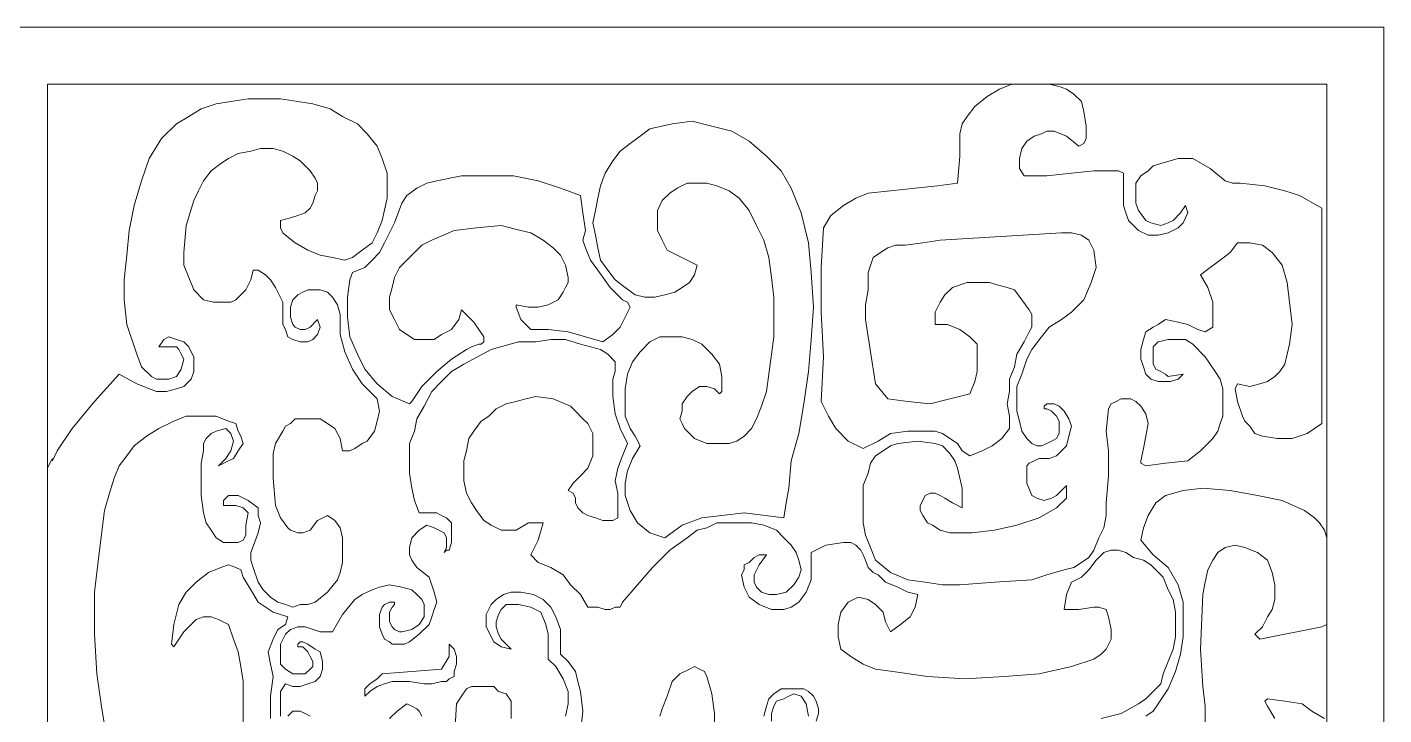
# Model space of a CAD drawing. Extents: x -66030 to 95157, y -13132 to 45879.
# Drawn here: x -39409 to -37272, y 28084 to 29168 of the extents above; entities that cross this region are included whole.
import ezdxf

# ---------------------------------------------------------------- set-up
doc = ezdxf.new("R2010")
doc.units = 0
doc.header["$LTSCALE"] = 100
doc.header["$MEASUREMENT"] = 0
doc.layers.get('0').update_dxf_attribs({"linetype": 'CONTINUOUS'})

msp = doc.modelspace()

# ---------------------------------------------------------------- linework, layer by layer
at = {"lineweight": 0}
for points in [[(-39466.8, 29168.3), (-37271.6, 29168.3), (-37271.6, 24422.6), (-39466.8, 24422.6), (-39466.8, 29168.3)], [(-39377, 29078.5), (-37361.5, 29078.5), (-37361.5, 24512.4), (-39377, 24512.4), (-39377, 29078.5)], [(-37748.2, 29051.1), (-37744.3, 29035.5), (-37740.4, 29012.1), (-37740.4, 29000.4), (-37740.4, 28992.6), (-37744.3, 28984.7), (-37752.1, 28980.8), (-37771.6, 28996.5), (-37791.1, 29004.3), (-37802.8, 29004.3), (-37810.7, 29000.4), (-37822.4, 28996.5), (-37834.1, 28988.7), (-37841.9, 28976.9), (-37845.8, 28961.3), (-37845.8, 28945.7), (-37838, 28934), (-37802.8, 28934), (-37763.8, 28937.9), (-37728.6, 28941.8), (-37689.6, 28941.8), (-37681.8, 28937.9), (-37681.8, 28914.4), (-37681.8, 28887.1), (-37677.9, 28875.4), (-37674, 28863.7), (-37666.1, 28855.8), (-37658.3, 28848), (-37642.7, 28840.2), (-37627.1, 28840.2), (-37611.5, 28844.1), (-37595.8, 28851.9), (-37588, 28859.8), (-37584.1, 28867.6), (-37580.2, 28875.4), (-37584.1, 28887.1), (-37591.9, 28875.4), (-37603.6, 28863.7), (-37611.5, 28859.8), (-37623.2, 28855.8), (-37638.8, 28859.8), (-37646.6, 28863.7), (-37658.3, 28879.3), (-37662.2, 28891), (-37662.2, 28906.6), (-37662.2, 28922.2), (-37654.4, 28934), (-37642.7, 28941.8), (-37634.9, 28949.6), (-37623.2, 28953.5), (-37595.8, 28961.3), (-37572.4, 28961.3), (-37545.1, 28945.7), (-37521.6, 28926.2), (-37509.9, 28922.2), (-37498.2, 28922.2), (-37459.1, 28918.3), (-37427.9, 28910.5), (-37404.4, 28902.7), (-37369.3, 28883.2), (-37369.3, 28543.4), (-37392.7, 28527.7), (-37416.2, 28519.9), (-37439.6, 28519.9), (-37463, 28523.8), (-37474.7, 28527.7), (-37482.6, 28539.5), (-37490.4, 28547.3), (-37494.3, 28555.1), (-37502.1, 28578.5), (-37506, 28598.1), (-37502.1, 28605.9), (-37482.6, 28602), (-37466.9, 28605.9), (-37455.2, 28609.8), (-37443.5, 28617.6), (-37435.7, 28625.4), (-37427.9, 28637.1), (-37424, 28652.7), (-37420.1, 28668.4), (-37416.2, 28699.6), (-37420.1, 28734.8), (-37424, 28766), (-37431.8, 28793.4), (-37447.4, 28812.9), (-37463, 28824.6), (-37482.6, 28828.5), (-37502.1, 28828.5), (-37513.8, 28812.9), (-37529.4, 28801.2), (-37545.1, 28789.4), (-37560.7, 28777.7), (-37549, 28758.2), (-37541.1, 28734.8), (-37541.1, 28723), (-37541.1, 28707.4), (-37541.1, 28695.7), (-37552.9, 28687.9), (-37564.6, 28691.8), (-37580.2, 28699.6), (-37595.8, 28703.5), (-37615.4, 28707.4), (-37627.1, 28699.6), (-37634.9, 28695.7), (-37646.6, 28687.9), (-37650.5, 28676.2), (-37654.4, 28660.5), (-37654.4, 28644.9), (-37650.5, 28633.2), (-37646.6, 28621.5), (-37638.8, 28613.7), (-37627.1, 28609.8), (-37615.4, 28609.8), (-37607.6, 28609.8), (-37595.8, 28613.7), (-37588, 28621.5), (-37611.5, 28617.6), (-37615.4, 28621.5), (-37623.2, 28625.4), (-37631, 28629.3), (-37634.9, 28637.1), (-37634.9, 28644.9), (-37634.9, 28656.6), (-37634.9, 28664.5), (-37627.1, 28672.3), (-37611.5, 28676.2), (-37599.7, 28676.2), (-37584.1, 28676.2), (-37572.4, 28668.4), (-37552.9, 28648.8), (-37537.2, 28625.4), (-37529.4, 28613.7), (-37525.5, 28598.1), (-37525.5, 28582.4), (-37525.5, 28570.7), (-37525.5, 28555.1), (-37529.4, 28543.4), (-37533.3, 28531.7), (-37541.1, 28519.9), (-37560.7, 28500.4), (-37580.2, 28484.8), (-37615.4, 28480.9), (-37646.6, 28477), (-37654.4, 28480.9), (-37654.4, 28484.8), (-37650.5, 28504.3), (-37646.6, 28523.8), (-37642.7, 28543.4), (-37646.6, 28559), (-37654.4, 28570.7), (-37662.2, 28578.5), (-37670, 28582.4), (-37677.9, 28582.4), (-37685.7, 28582.4), (-37693.5, 28578.5), (-37701.3, 28574.6), (-37705.2, 28566.8), (-37709.1, 28531.7), (-37705.2, 28500.4), (-37705.2, 28461.3), (-37709.1, 28418.4), (-37709.1, 28398.8), (-37713, 28379.3), (-37720.8, 28363.7), (-37728.6, 28344.2), (-37736.4, 28332.4), (-37748.2, 28324.6), (-37759.9, 28316.8), (-37775.5, 28312.9), (-37802.8, 28305.1), (-37826.3, 28297.3), (-37884.9, 28293.4), (-37939.6, 28289.5), (-37966.9, 28289.5), (-37994.2, 28293.4), (-38021.6, 28297.3), (-38048.9, 28309), (-38072.4, 28328.5), (-38080.2, 28348.1), (-38088, 28367.6), (-38091.9, 28387.1), (-38091.9, 28406.7), (-38091.9, 28426.2), (-38091.9, 28445.7), (-38084.1, 28465.3), (-38080.2, 28480.9), (-38072.4, 28492.6), (-38060.6, 28500.4), (-38048.9, 28508.2), (-38037.2, 28512.1), (-38006, 28516), (-37978.6, 28512.1), (-37966.9, 28508.2), (-37955.2, 28496.5), (-37947.4, 28484.8), (-37943.5, 28473.1), (-37935.7, 28441.8), (-37935.7, 28414.5), (-37935.7, 28410.6), (-37951.3, 28418.4), (-37963, 28426.2), (-37970.8, 28430.1), (-37978.6, 28434), (-37986.4, 28434), (-37994.2, 28430.1), (-37998.1, 28422.3), (-38002.1, 28414.5), (-38002.1, 28406.7), (-37998.1, 28398.8), (-37990.3, 28387.1), (-37982.5, 28383.2), (-37970.8, 28375.4), (-37955.2, 28371.5), (-37920, 28371.5), (-37884.9, 28375.4), (-37849.7, 28383.2), (-37814.6, 28394.9), (-37787.2, 28410.6), (-37771.6, 28426.2), (-37771.6, 28434), (-37771.6, 28445.7), (-37787.2, 28430.1), (-37795, 28426.2), (-37806.8, 28422.3), (-37818.5, 28426.2), (-37826.3, 28430.1), (-37834.1, 28449.6), (-37834.1, 28469.2), (-37834.1, 28477), (-37830.2, 28480.9), (-37822.4, 28484.8), (-37814.6, 28488.7), (-37798.9, 28488.7), (-37787.2, 28492.6), (-37771.6, 28508.2), (-37767.7, 28523.8), (-37763.8, 28539.5), (-37767.7, 28551.2), (-37775.5, 28562.9), (-37783.3, 28570.7), (-37791.1, 28574.6), (-37798.9, 28574.6), (-37802.8, 28574.6), (-37806.8, 28570.7), (-37806.8, 28566.8), (-37802.8, 28566.8), (-37795, 28562.9), (-37787.2, 28555.1), (-37783.3, 28547.3), (-37783.3, 28535.6), (-37783.3, 28527.7), (-37787.2, 28519.9), (-37795, 28516), (-37802.8, 28512.1), (-37810.7, 28508.2), (-37818.5, 28508.2), (-37826.3, 28512.1), (-37834.1, 28519.9), (-37841.9, 28531.7), (-37845.8, 28547.3), (-37849.7, 28562.9), (-37849.7, 28578.5), (-37849.7, 28602), (-37841.9, 28621.5), (-37834.1, 28644.9), (-37826.3, 28660.5), (-37810.7, 28680.1), (-37798.9, 28695.7), (-37779.4, 28707.4), (-37763.8, 28719.1), (-37744.3, 28738.7), (-37732.5, 28766), (-37724.7, 28789.4), (-37728.6, 28816.8), (-37736.4, 28832.4), (-37748.2, 28840.2), (-37763.8, 28844.1), (-37779.4, 28844.1), (-37970.8, 28832.4), (-37998.1, 28828.5), (-38025.5, 28824.6), (-38041.1, 28824.6), (-38052.8, 28820.7), (-38064.5, 28812.9), (-38076.3, 28805.1), (-38084.1, 28781.6), (-38084.1, 28754.3), (-38088, 28730.9), (-38088, 28707.4), (-38080.2, 28656.6), (-38072.4, 28605.9), (-38052.8, 28582.4), (-38021.6, 28578.5), (-37986.4, 28574.6), (-37955.2, 28582.4), (-37923.9, 28590.2), (-37916.1, 28609.8), (-37912.2, 28625.4), (-37912.2, 28648.8), (-37912.2, 28668.4), (-37923.9, 28680.1), (-37939.6, 28691.8), (-37959.1, 28699.6), (-37978.6, 28699.6), (-37978.6, 28699.6), (-37978.6, 28719.1), (-37970.8, 28734.8), (-37963, 28746.5), (-37951.3, 28758.2), (-37927.8, 28766), (-37908.3, 28766), (-37892.7, 28766), (-37881, 28762.1), (-37865.3, 28758.2), (-37853.6, 28754.3), (-37841.9, 28738.7), (-37830.2, 28723), (-37826.3, 28715.2), (-37826.3, 28707.4), (-37826.3, 28695.7), (-37830.2, 28687.9), (-37838, 28672.3), (-37849.7, 28652.7), (-37853.6, 28633.2), (-37861.4, 28613.7), (-37861.4, 28594.1), (-37865.3, 28574.6), (-37861.4, 28555.1), (-37861.4, 28535.6), (-37873.2, 28519.9), (-37888.8, 28508.2), (-37904.4, 28500.4), (-37923.9, 28492.6), (-37935.7, 28500.4), (-37943.5, 28512.1), (-37955.2, 28519.9), (-37966.9, 28527.7), (-37978.6, 28531.7), (-37994.2, 28531.7), (-38021.6, 28531.7), (-38048.9, 28527.7), (-38068.5, 28516), (-38091.9, 28504.3), (-38115.3, 28516), (-38134.9, 28535.6), (-38146.6, 28555.1), (-38158.3, 28578.5), (-38154.4, 28648.8), (-38158.3, 28719.1), (-38158.3, 28789.4), (-38154.4, 28851.9), (-38142.7, 28871.5), (-38123.1, 28887.1), (-38103.6, 28898.8), (-38084.1, 28906.6), (-38048.9, 28910.5), (-38009.9, 28914.4), (-37974.7, 28918.3), (-37943.5, 28922.2), (-37939.6, 28965.2), (-37939.6, 29000.4), (-37935.7, 29016), (-37927.8, 29027.7), (-37916.1, 29043.3), (-37896.6, 29059), (-37877.1, 29070.7), (-37857.5, 29078.5), (-37830.2, 29078.5), (-37798.9, 29078.5), (-37783.3, 29074.6), (-37771.6, 29070.7), (-37759.9, 29062.9), (-37748.2, 29051.1)], [(-38427.8, 29008.2), (-38392.6, 29016), (-38361.4, 29019.9), (-38330.2, 29012.1), (-38298.9, 29004.3), (-38271.6, 28988.7), (-38244.2, 28965.2), (-38220.8, 28941.8), (-38205.2, 28914.4), (-38189.5, 28875.4), (-38177.8, 28828.5), (-38173.9, 28781.6), (-38170, 28727), (-38173.9, 28676.2), (-38177.8, 28625.4), (-38185.6, 28574.6), (-38193.4, 28527.7), (-38205.2, 28484.8), (-38209.1, 28441.8), (-38213, 28418.4), (-38216.9, 28394.9), (-38279.4, 28402.8), (-38314.5, 28398.8), (-38345.8, 28394.9), (-38377, 28383.2), (-38404.4, 28363.7), (-38427.8, 28371.5), (-38447.3, 28387.1), (-38459.1, 28406.7), (-38466.9, 28430.1), (-38466.9, 28449.6), (-38463, 28469.2), (-38455.1, 28488.7), (-38443.4, 28508.2), (-38451.2, 28523.8), (-38459.1, 28535.6), (-38466.9, 28555.1), (-38466.9, 28578.5), (-38466.9, 28598.1), (-38463, 28621.5), (-38455.1, 28641), (-38443.4, 28656.6), (-38427.8, 28672.3), (-38412.2, 28680.1), (-38392.6, 28680.1), (-38377, 28680.1), (-38361.4, 28676.2), (-38345.8, 28668.4), (-38330.2, 28652.7), (-38318.4, 28637.1), (-38314.5, 28617.6), (-38314.5, 28594.1), (-38318.4, 28590.2), (-38326.2, 28598.1), (-38338, 28602), (-38349.7, 28602), (-38361.4, 28594.1), (-38369.2, 28586.3), (-38377, 28574.6), (-38377, 28562.9), (-38380.9, 28551.2), (-38377, 28543.4), (-38373.1, 28535.6), (-38365.3, 28527.7), (-38357.5, 28519.9), (-38338, 28512.1), (-38314.5, 28512.1), (-38302.8, 28512.1), (-38291.1, 28516), (-38279.4, 28523.8), (-38267.7, 28535.6), (-38259.8, 28551.2), (-38252, 28570.7), (-38244.2, 28594.1), (-38240.3, 28621.5), (-38232.5, 28680.1), (-38232.5, 28742.6), (-38236.4, 28773.8), (-38240.3, 28805.1), (-38248.1, 28832.4), (-38259.8, 28855.8), (-38271.6, 28879.3), (-38287.2, 28898.8), (-38302.8, 28910.5), (-38322.3, 28918.3), (-38338, 28922.2), (-38353.6, 28922.2), (-38369.2, 28922.2), (-38384.8, 28914.4), (-38396.6, 28906.6), (-38408.3, 28894.9), (-38416.1, 28879.3), (-38416.1, 28863.7), (-38416.1, 28848), (-38408.3, 28832.4), (-38400.5, 28816.8), (-38384.8, 28809), (-38369.2, 28801.2), (-38353.6, 28793.4), (-38357.5, 28777.7), (-38365.3, 28766), (-38377, 28758.2), (-38388.7, 28750.4), (-38404.4, 28746.5), (-38420, 28742.6), (-38435.6, 28742.6), (-38451.2, 28746.5), (-38466.9, 28758.2), (-38482.5, 28769.9), (-38494.2, 28785.5), (-38505.9, 28801.2), (-38509.8, 28820.7), (-38513.7, 28840.2), (-38517.6, 28859.8), (-38513.7, 28879.3), (-38509.8, 28898.8), (-38505.9, 28918.3), (-38498.1, 28937.9), (-38486.4, 28957.4), (-38474.7, 28973), (-38459.1, 28984.7), (-38443.4, 28996.5), (-38427.8, 29008.2)], [(-38896.5, 28781.6), (-38877, 28789.4), (-38865.3, 28801.2), (-38853.6, 28812.9), (-38845.7, 28828.5), (-38830.1, 28859.8), (-38818.4, 28891), (-38810.6, 28902.7), (-38795, 28914.4), (-38779.3, 28922.2), (-38763.7, 28926.2), (-38724.7, 28934), (-38685.6, 28934), (-38642.6, 28934), (-38603.6, 28926.2), (-38568.4, 28914.4), (-38537.2, 28902.7), (-38533.3, 28875.4), (-38529.4, 28848), (-38533.3, 28832.4), (-38529.4, 28820.7), (-38521.5, 28801.2), (-38509.8, 28785.5), (-38490.3, 28758.2), (-38470.8, 28738.7), (-38463, 28734.8), (-38459.1, 28727), (-38466.9, 28711.3), (-38474.7, 28695.7), (-38486.4, 28684), (-38502, 28672.3), (-38529.4, 28680.1), (-38556.7, 28687.9), (-38587.9, 28691.8), (-38615.3, 28691.8), (-38630.9, 28707.4), (-38638.7, 28727), (-38638.7, 28730.9), (-38619.2, 28727), (-38603.6, 28727), (-38587.9, 28730.9), (-38572.3, 28738.7), (-38564.5, 28750.4), (-38560.6, 28758.2), (-38556.7, 28766), (-38556.7, 28773.8), (-38560.6, 28793.4), (-38568.4, 28809), (-38580.1, 28820.7), (-38595.8, 28832.4), (-38615.3, 28844.1), (-38630.9, 28848), (-38662.2, 28855.8), (-38701.2, 28851.9), (-38736.4, 28848), (-38771.5, 28832.4), (-38787.2, 28824.6), (-38798.9, 28812.9), (-38810.6, 28801.2), (-38822.3, 28789.4), (-38830.1, 28773.8), (-38834, 28758.2), (-38837.9, 28742.6), (-38837.9, 28723), (-38830.1, 28707.4), (-38822.3, 28691.8), (-38810.6, 28684), (-38798.9, 28676.2), (-38783.2, 28676.2), (-38767.6, 28676.2), (-38755.9, 28684), (-38740.3, 28691.8), (-38728.6, 28707.4), (-38724.7, 28723), (-38705.1, 28703.5), (-38689.5, 28680.1), (-38689.5, 28676.2), (-38689.5, 28672.3), (-38693.4, 28668.4), (-38697.3, 28668.4), (-38709, 28664.5), (-38716.8, 28660.5), (-38740.3, 28644.9), (-38763.7, 28625.4), (-38787.2, 28602), (-38802.8, 28578.5), (-38806.7, 28574.6), (-38834, 28586.3), (-38857.5, 28605.9), (-38877, 28629.3), (-38888.7, 28652.7), (-38900.4, 28680.1), (-38904.3, 28711.3), (-38904.3, 28742.6), (-38900.4, 28769.9), (-38896.5, 28781.6)], [(-38849.6, 28148.9), (-38802.8, 28152.8), (-38755.9, 28156.7), (-38744.2, 28176.2), (-38744.2, 28195.7), (-38736.4, 28187.9), (-38732.5, 28176.2), (-38732.5, 28164.5), (-38736.4, 28152.8), (-38736.4, 28145), (-38744.2, 28141.1), (-38748.1, 28137.1), (-38755.9, 28137.1), (-38771.5, 28133.2), (-38783.2, 28133.2), (-38806.7, 28137.1), (-38834, 28137.1), (-38845.7, 28133.2), (-38857.5, 28129.3), (-38869.2, 28121.5), (-38877, 28113.7), (-38877, 28125.4), (-38869.2, 28133.2), (-38857.5, 28141.1), (-38849.6, 28148.9)]]:
    msp.add_lwpolyline(points, close=True, dxfattribs=at)
for points in [[(-39377, 27957.5), (-39377, 28086.4), (-39377, 28215.3), (-39377, 28344.2), (-39377, 28473.1), (-39373, 28480.9), (-39369.1, 28488.7), (-39369.1, 28488.7), (-39369.1, 28484.8), (-39361.3, 28500.4), (-39337.9, 28535.6), (-39302.7, 28578.5), (-39263.7, 28621.5), (-39236.3, 28605.9), (-39205.1, 28594.1), (-39189.5, 28594.1), (-39173.8, 28598.1), (-39162.1, 28602), (-39150.4, 28613.7), (-39146.5, 28625.4), (-39146.5, 28637.1), (-39146.5, 28648.8), (-39150.4, 28656.6), (-39154.3, 28664.5), (-39162.1, 28672.3), (-39173.8, 28676.2), (-39185.6, 28680.1), (-39193.4, 28676.2), (-39201.2, 28664.5), (-39189.5, 28664.5), (-39181.7, 28664.5), (-39173.8, 28664.5), (-39169.9, 28660.5), (-39166, 28652.7), (-39162.1, 28644.9), (-39166, 28629.3), (-39173.8, 28617.6), (-39185.6, 28613.7), (-39197.3, 28613.7), (-39205.1, 28613.7), (-39212.9, 28617.6), (-39228.5, 28633.2), (-39236.3, 28652.7), (-39252, 28699.6), (-39255.9, 28738.7), (-39255.9, 28769.9), (-39252, 28809), (-39248.1, 28848), (-39240.2, 28887.1), (-39228.5, 28926.2), (-39216.8, 28961.3), (-39197.3, 28992.6), (-39173.8, 29016), (-39154.3, 29027.7), (-39134.8, 29039.4), (-39111.3, 29047.2), (-39087.9, 29051.1), (-39060.6, 29055.1), (-39037.1, 29055.1), (-39009.8, 29055.1), (-38982.5, 29051.1), (-38959, 29047.2), (-38931.7, 29039.4), (-38912.1, 29027.7), (-38888.7, 29016), (-38873.1, 29000.4), (-38857.5, 28980.8), (-38849.6, 28961.3), (-38841.8, 28937.9), (-38841.8, 28898.8), (-38849.6, 28863.7), (-38857.5, 28844.1), (-38865.3, 28828.5), (-38880.9, 28816.8), (-38896.5, 28805.1), (-38908.2, 28801.2), (-38927.8, 28805.1), (-38947.3, 28809), (-38966.8, 28816.8), (-38986.4, 28828.5), (-39002, 28840.2), (-39005.9, 28844.1), (-39009.8, 28851.9), (-39009.8, 28859.8), (-39009.8, 28863.7), (-38994.2, 28867.6), (-38982.5, 28871.5), (-38970.7, 28875.4), (-38962.9, 28883.2), (-38959, 28891), (-38955.1, 28902.7), (-38951.2, 28910.5), (-38951.2, 28922.2), (-38955.1, 28930.1), (-38962.9, 28941.8), (-38970.7, 28949.6), (-38978.5, 28957.4), (-38990.3, 28965.2), (-39005.9, 28973), (-39021.5, 28976.9), (-39041, 28976.9), (-39056.7, 28973), (-39076.2, 28969.1), (-39091.8, 28961.3), (-39103.5, 28953.5), (-39119.2, 28941.8), (-39130.9, 28926.2), (-39138.7, 28910.5), (-39146.5, 28894.9), (-39158.2, 28855.8), (-39162.1, 28812.9), (-39162.1, 28793.4), (-39154.3, 28773.8), (-39146.5, 28754.3), (-39130.9, 28738.7), (-39115.3, 28734.8), (-39099.6, 28734.8), (-39087.9, 28734.8), (-39080.1, 28738.7), (-39072.3, 28746.5), (-39064.5, 28754.3), (-39056.7, 28769.9), (-39052.8, 28785.5), (-39044.9, 28785.5), (-39033.2, 28777.7), (-39025.4, 28769.9), (-39017.6, 28758.2), (-39005.9, 28734.8), (-39005.9, 28711.3), (-39005.9, 28699.6), (-39002, 28691.8), (-38998.1, 28680.1), (-38990.3, 28676.2), (-38978.5, 28672.3), (-38966.8, 28672.3), (-38959, 28676.2), (-38951.2, 28684), (-38947.3, 28695.7), (-38951.2, 28707.4), (-38962.9, 28695.7), (-38970.7, 28691.8), (-38978.5, 28691.8), (-38986.4, 28695.7), (-38990.3, 28699.6), (-38994.2, 28711.3), (-38994.2, 28727), (-38990.3, 28738.7), (-38982.5, 28746.5), (-38974.6, 28750.4), (-38966.8, 28754.3), (-38955.1, 28754.3), (-38947.3, 28754.3), (-38935.6, 28750.4), (-38927.8, 28742.6), (-38920, 28730.9), (-38916, 28715.2), (-38916, 28699.6), (-38916, 28684), (-38908.2, 28656.6), (-38896.5, 28629.3), (-38880.9, 28605.9), (-38857.5, 28582.4), (-38853.6, 28562.9), (-38857.5, 28547.3), (-38861.4, 28531.7), (-38873.1, 28516), (-38880.9, 28512.1), (-38892.6, 28504.3), (-38900.4, 28500.4), (-38912.1, 28500.4), (-38916, 28519.9), (-38923.9, 28535.6), (-38935.6, 28543.4), (-38947.3, 28551.2), (-38962.9, 28551.2), (-38978.5, 28551.2), (-38986.4, 28551.2), (-38994.2, 28543.4), (-39002, 28539.5), (-39005.9, 28531.7), (-39017.6, 28512.1), (-39021.5, 28496.5), (-39021.5, 28457.4), (-39017.6, 28414.5), (-39009.8, 28394.9), (-38998.1, 28379.3), (-38994.2, 28375.4), (-38982.5, 28371.5), (-38974.6, 28371.5), (-38962.9, 28375.4), (-38951.2, 28391), (-38935.6, 28398.8), (-38923.9, 28391), (-38916, 28379.3), (-38912.1, 28363.7), (-38912.1, 28352), (-38912.1, 28336.4), (-38912.1, 28324.6), (-38916, 28309), (-38920, 28297.3), (-38935.6, 28277.8), (-38955.1, 28262.1), (-38966.8, 28258.2), (-38978.5, 28258.2), (-38990.3, 28254.3), (-39002, 28258.2), (-39013.7, 28262.1), (-39025.4, 28270), (-39037.1, 28281.7), (-39044.9, 28293.4), (-39052.8, 28316.8), (-39056.7, 28328.5), (-39056.7, 28340.3), (-39048.9, 28359.8), (-39044.9, 28371.5), (-39041, 28387.1), (-39044.9, 28398.8), (-39044.9, 28410.6), (-39060.6, 28422.3), (-39076.2, 28430.1), (-39084, 28430.1), (-39091.8, 28430.1), (-39099.6, 28422.3), (-39099.6, 28414.5), (-39091.8, 28414.5), (-39080.1, 28414.5), (-39068.4, 28410.6), (-39060.6, 28402.8), (-39064.5, 28383.2), (-39064.5, 28367.6), (-39068.4, 28359.8), (-39076.2, 28355.9), (-39087.9, 28355.9), (-39099.6, 28355.9), (-39111.3, 28363.7), (-39119.2, 28375.4), (-39127, 28387.1), (-39130.9, 28402.8), (-39134.8, 28430.1), (-39134.8, 28457.4), (-39134.8, 28480.9), (-39130.9, 28500.4), (-39130.9, 28512.1), (-39127, 28519.9), (-39119.2, 28527.7), (-39111.3, 28531.7), (-39095.7, 28535.6), (-39087.9, 28527.7), (-39084, 28516), (-39087.9, 28500.4), (-39095.7, 28488.7), (-39107.4, 28477), (-39091.8, 28484.8), (-39084, 28488.7), (-39076.2, 28500.4), (-39068.4, 28512.1), (-39072.3, 28523.8), (-39076.2, 28531.7), (-39080.1, 28543.4), (-39091.8, 28547.3), (-39111.3, 28555.1), (-39134.8, 28555.1), (-39158.2, 28555.1), (-39177.7, 28547.3), (-39201.2, 28535.6), (-39220.7, 28523.8), (-39240.2, 28508.2), (-39252, 28492.6), (-39263.7, 28477), (-39271.5, 28457.4), (-39279.3, 28434), (-39287.1, 28406.7), (-39294.9, 28344.2), (-39302.7, 28277.8), (-39302.7, 28211.4), (-39298.8, 28148.9), (-39291, 28094.2), (-39283.2, 28047.3)], [(-39009.8, 28082.5), (-39009.8, 28098.1), (-39009.8, 28109.8), (-39009.8, 28121.5), (-39002, 28133.2), (-38990.3, 28129.3), (-38978.5, 28129.3), (-38966.8, 28133.2), (-38955.1, 28137.1), (-38947.3, 28145), (-38943.4, 28156.7), (-38943.4, 28168.4), (-38947.3, 28184), (-38955.1, 28187.9), (-38966.8, 28195.7), (-38974.6, 28199.6), (-38978.5, 28199.6), (-38982.5, 28195.7), (-38982.5, 28191.8), (-38974.6, 28191.8), (-38966.8, 28184), (-38962.9, 28176.2), (-38959, 28168.4), (-38959, 28160.6), (-38962.9, 28156.7), (-38970.7, 28148.9), (-38974.6, 28148.9), (-38990.3, 28148.9), (-39002, 28156.7), (-39009.8, 28164.5), (-39009.8, 28176.2), (-39009.8, 28184), (-39009.8, 28195.7), (-39002, 28211.4), (-38994.2, 28219.2), (-38982.5, 28223.1), (-38970.7, 28223.1), (-38947.3, 28215.3), (-38927.8, 28215.3), (-38912.1, 28242.6), (-38892.6, 28266), (-38880.9, 28273.9), (-38865.3, 28281.7), (-38853.6, 28285.6), (-38837.9, 28289.5), (-38818.4, 28285.6), (-38802.8, 28281.7), (-38795, 28273.9), (-38787.2, 28266), (-38783.2, 28258.2), (-38783.2, 28250.4), (-38783.2, 28238.7), (-38791.1, 28227), (-38802.8, 28219.2), (-38818.4, 28215.3), (-38822.3, 28215.3), (-38830.1, 28219.2), (-38834, 28223.1), (-38837.9, 28230.9), (-38837.9, 28246.5), (-38834, 28254.3), (-38830.1, 28258.2), (-38830.1, 28262.1), (-38830.1, 28262.1), (-38837.9, 28262.1), (-38845.7, 28258.2), (-38849.6, 28254.3), (-38853.6, 28242.6), (-38853.6, 28234.8), (-38853.6, 28223.1), (-38849.6, 28211.4), (-38845.7, 28203.6), (-38837.9, 28199.6), (-38834, 28195.7), (-38822.3, 28195.7), (-38814.5, 28195.7), (-38806.7, 28199.6), (-38791.1, 28211.4), (-38775.4, 28227), (-38771.5, 28238.7), (-38767.6, 28250.4), (-38763.7, 28262.1), (-38767.6, 28277.8), (-38775.4, 28301.2), (-38795, 28316.8), (-38802.8, 28328.5), (-38806.7, 28336.4), (-38806.7, 28348.1), (-38802.8, 28363.7), (-38791.1, 28375.4), (-38779.3, 28383.2), (-38767.6, 28379.3), (-38752, 28371.5), (-38748.1, 28363.7), (-38748.1, 28355.9), (-38748.1, 28348.1), (-38752, 28340.3), (-38748.1, 28344.2), (-38744.2, 28344.2), (-38740.3, 28355.9), (-38740.3, 28367.6), (-38740.3, 28375.4), (-38740.3, 28387.1), (-38748.1, 28394.9), (-38755.9, 28398.8), (-38763.7, 28402.8), (-38771.5, 28402.8), (-38783.2, 28402.8), (-38791.1, 28402.8), (-38798.9, 28422.3), (-38802.8, 28441.8), (-38806.7, 28465.3), (-38806.7, 28488.7), (-38806.7, 28512.1), (-38798.9, 28531.7), (-38795, 28551.2), (-38783.2, 28570.7), (-38771.5, 28594.1), (-38755.9, 28609.8), (-38740.3, 28625.4), (-38720.8, 28637.1), (-38677.8, 28660.5), (-38634.8, 28672.3), (-38607.5, 28672.3), (-38584, 28676.2), (-38560.6, 28676.2), (-38537.2, 28668.4), (-38521.5, 28664.5), (-38505.9, 28660.5), (-38494.2, 28652.7), (-38482.5, 28641), (-38482.5, 28625.4), (-38486.4, 28613.7), (-38486.4, 28586.3), (-38482.5, 28559), (-38474.7, 28535.6), (-38463, 28512.1), (-38470.8, 28492.6), (-38478.6, 28473.1), (-38482.5, 28453.5), (-38478.6, 28434), (-38478.6, 28414.5), (-38478.6, 28394.9), (-38486.4, 28391), (-38502, 28391), (-38513.7, 28394.9), (-38525.5, 28398.8), (-38533.3, 28402.8), (-38541.1, 28410.6), (-38545, 28418.4), (-38545, 28426.2), (-38548.9, 28434), (-38556.7, 28437.9), (-38548.9, 28449.6), (-38537.2, 28461.3), (-38525.5, 28473.1), (-38517.6, 28492.6), (-38517.6, 28512.1), (-38517.6, 28527.7), (-38525.5, 28543.4), (-38533.3, 28551.2), (-38545, 28562.9), (-38552.8, 28570.7), (-38580.1, 28582.4), (-38607.5, 28586.3), (-38623.1, 28582.4), (-38638.7, 28578.5), (-38654.3, 28574.6), (-38670, 28566.8), (-38681.7, 28555.1), (-38693.4, 28547.3), (-38705.1, 28531.7), (-38712.9, 28519.9), (-38716.8, 28500.4), (-38720.8, 28484.8), (-38720.8, 28469.2), (-38720.8, 28453.5), (-38716.8, 28434), (-38709, 28418.4), (-38701.2, 28406.7), (-38689.5, 28391), (-38677.8, 28383.2), (-38662.2, 28375.4), (-38650.4, 28375.4), (-38638.7, 28375.4), (-38619.2, 28387.1), (-38595.8, 28387.1), (-38603.6, 28359.8), (-38615.3, 28336.4), (-38603.6, 28324.6), (-38584, 28316.8), (-38564.5, 28305.1), (-38552.8, 28289.5), (-38537.2, 28273.9), (-38525.5, 28254.3), (-38509.8, 28254.3), (-38498.1, 28250.4), (-38490.3, 28250.4), (-38482.5, 28254.3), (-38474.7, 28254.3), (-38470.8, 28262.1), (-38447.3, 28289.5), (-38423.9, 28316.8), (-38396.6, 28344.2), (-38369.2, 28363.7), (-38353.6, 28375.4), (-38338, 28379.3), (-38322.3, 28387.1), (-38306.7, 28387.1), (-38287.2, 28387.1), (-38267.7, 28387.1), (-38248.1, 28383.2), (-38228.6, 28375.4), (-38216.9, 28363.7), (-38205.2, 28352), (-38197.4, 28340.3), (-38193.4, 28328.5), (-38189.5, 28312.9), (-38193.4, 28301.2), (-38201.3, 28289.5), (-38213, 28277.8), (-38228.6, 28273.9), (-38240.3, 28273.9), (-38252, 28277.8), (-38259.8, 28285.6), (-38263.8, 28293.4), (-38263.8, 28305.1), (-38255.9, 28320.7), (-38244.2, 28336.4), (-38255.9, 28336.4), (-38263.8, 28332.4), (-38271.6, 28324.6), (-38279.4, 28320.7), (-38279.4, 28312.9), (-38283.3, 28305.1), (-38279.4, 28285.6), (-38271.6, 28270), (-38255.9, 28258.2), (-38236.4, 28250.4), (-38228.6, 28250.4), (-38216.9, 28250.4), (-38205.2, 28254.3), (-38193.4, 28262.1), (-38181.7, 28277.8), (-38173.9, 28297.3), (-38173.9, 28316.8), (-38173.9, 28340.3), (-38150.5, 28352), (-38123.1, 28355.9), (-38111.4, 28355.9), (-38103.6, 28352), (-38095.8, 28344.2), (-38091.9, 28336.4), (-38088, 28328.5), (-38084.1, 28316.8), (-38076.3, 28309), (-38068.5, 28305.1), (-38056.7, 28293.4), (-38037.2, 28285.6), (-38021.6, 28277.8), (-38006, 28273.9), (-38009.9, 28254.3), (-38017.7, 28238.7), (-38033.3, 28227), (-38048.9, 28215.3), (-38056.7, 28230.9), (-38060.6, 28246.5), (-38072.4, 28258.2), (-38084.1, 28266), (-38099.7, 28270), (-38115.3, 28262.1), (-38127, 28246.5), (-38131, 28227), (-38131, 28207.5), (-38127, 28187.9), (-38111.4, 28176.2), (-38091.9, 28164.5), (-38072.4, 28156.7), (-38045, 28152.8), (-37990.3, 28145), (-37931.7, 28141.1), (-37869.3, 28145), (-37814.6, 28148.9), (-37763.8, 28160.6), (-37728.6, 28172.3), (-37716.9, 28180.1), (-37709.1, 28187.9), (-37701.3, 28203.6), (-37701.3, 28219.2), (-37705.2, 28238.7), (-37709.1, 28250.4), (-37720.8, 28254.3), (-37728.6, 28254.3), (-37752.1, 28250.4), (-37775.5, 28250.4), (-37771.6, 28273.9), (-37763.8, 28293.4), (-37748.2, 28301.2), (-37736.4, 28312.9), (-37724.7, 28328.5), (-37713, 28340.3), (-37701.3, 28344.2), (-37689.6, 28344.2), (-37677.9, 28340.3), (-37666.1, 28332.4), (-37650.5, 28328.5), (-37638.8, 28320.7), (-37631, 28312.9), (-37619.3, 28301.2), (-37611.5, 28281.7), (-37603.6, 28266), (-37599.7, 28246.5), (-37599.7, 28227), (-37599.7, 28207.5), (-37603.6, 28187.9), (-37611.5, 28168.4), (-37619.3, 28148.9), (-37623.2, 28133.2), (-37634.9, 28121.5), (-37646.6, 28109.8), (-37658.3, 28102), (-37685.7, 28086.4), (-37716.9, 28078.6)], [(-37646.6, 28082.5), (-37634.9, 28090.3), (-37627.1, 28102), (-37611.5, 28125.4), (-37599.7, 28152.8), (-37591.9, 28180.1), (-37588, 28207.5), (-37588, 28234.8), (-37588, 28262.1), (-37595.8, 28289.5), (-37611.5, 28316.8), (-37634.9, 28336.4), (-37654.4, 28359.8), (-37650.5, 28379.3), (-37642.7, 28398.8), (-37631, 28418.4), (-37615.4, 28430.1), (-37588, 28437.9), (-37556.8, 28441.8), (-37513.8, 28437.9), (-37470.8, 28430.1), (-37431.8, 28422.3), (-37396.6, 28406.7), (-37381, 28394.9), (-37373.2, 28387.1), (-37365.4, 28375.4), (-37361.5, 28363.7), (-37361.5, 28363.7), (-37361.5, 28227), (-37369.3, 28223.1), (-37466.9, 28203.6), (-37470.8, 28207.5), (-37474.7, 28211.4), (-37463, 28223.1), (-37455.2, 28238.7), (-37447.4, 28250.4), (-37443.5, 28266), (-37443.5, 28289.5), (-37447.4, 28309), (-37455.2, 28328.5), (-37470.8, 28340.3), (-37490.4, 28348.1), (-37506, 28352), (-37521.6, 28348.1), (-37533.3, 28340.3), (-37541.1, 28328.5), (-37549, 28312.9), (-37552.9, 28293.4), (-37556.8, 28273.9), (-37560.7, 28187.9), (-37556.8, 28129.3), (-37552.9, 28098.1), (-37552.9, 28066.8)], [(-39068.4, 28043.4), (-39068.4, 28090.3), (-39068.4, 28137.1), (-39072.3, 28160.6), (-39076.2, 28184), (-39084, 28203.6), (-39091.8, 28227), (-39107.4, 28234.8), (-39119.2, 28238.7), (-39130.9, 28238.7), (-39142.6, 28234.8), (-39162.1, 28215.3), (-39177.7, 28191.8), (-39181.7, 28195.7), (-39177.7, 28227), (-39169.9, 28258.2), (-39158.2, 28277.8), (-39142.6, 28293.4), (-39123.1, 28309), (-39103.5, 28316.8), (-39091.8, 28320.7), (-39080.1, 28316.8), (-39072.3, 28312.9), (-39068.4, 28301.2), (-39056.7, 28281.7), (-39044.9, 28262.1), (-39021.5, 28246.5), (-38998.1, 28238.7), (-39002, 28227), (-39013.7, 28219.2), (-39021.5, 28203.6), (-39029.3, 28184), (-39025.4, 28164.5), (-39021.5, 28145), (-39025.4, 28113.7), (-39025.4, 28078.6)], [(-38537.2, 28055.1), (-38533.3, 28090.3), (-38537.2, 28121.5), (-38541.1, 28137.1), (-38545, 28152.8), (-38556.7, 28168.4), (-38568.4, 28180.1), (-38568.4, 28199.6), (-38568.4, 28219.2), (-38576.2, 28238.7), (-38584, 28254.3), (-38595.8, 28266), (-38611.4, 28273.9), (-38630.9, 28277.8), (-38646.5, 28277.8), (-38658.3, 28273.9), (-38670, 28266), (-38677.8, 28258.2), (-38685.6, 28242.6), (-38685.6, 28223.1), (-38673.9, 28199.6), (-38662.2, 28191.8), (-38646.5, 28187.9), (-38654.3, 28195.7), (-38662.2, 28203.6), (-38666.1, 28211.4), (-38670, 28223.1), (-38670, 28230.9), (-38666.1, 28242.6), (-38662.2, 28250.4), (-38654.3, 28258.2), (-38646.5, 28258.2), (-38634.8, 28258.2), (-38615.3, 28254.3), (-38599.7, 28246.5), (-38591.9, 28227), (-38587.9, 28211.4), (-38587.9, 28191.8), (-38587.9, 28172.3), (-38576.2, 28160.6), (-38564.5, 28141.1), (-38556.7, 28121.5), (-38556.7, 28102), (-38560.6, 28082.5)], [(-38326.2, 28055.1), (-38326.2, 28086.4), (-38330.2, 28117.6), (-38338, 28145), (-38341.9, 28152.8), (-38349.7, 28156.7), (-38357.5, 28160.6), (-38365.3, 28156.7), (-38380.9, 28148.9), (-38392.6, 28137.1), (-38400.5, 28113.7), (-38408.3, 28094.2), (-38412.2, 28082.5)], [(-38646.5, 28078.6), (-38646.5, 28086.4), (-38646.5, 28098.1), (-38646.5, 28105.9), (-38654.3, 28117.6), (-38666.1, 28121.5), (-38673.9, 28129.3), (-38685.6, 28129.3), (-38697.3, 28129.3), (-38709, 28129.3), (-38716.8, 28125.4), (-38724.7, 28113.7), (-38732.5, 28102), (-38736.4, 28039.5)], [(-38166.1, 28074.7), (-38162.2, 28086.4), (-38162.2, 28094.2), (-38166.1, 28105.9), (-38170, 28113.7), (-38177.8, 28121.5), (-38185.6, 28125.4), (-38197.4, 28125.4), (-38209.1, 28125.4), (-38220.8, 28125.4), (-38232.5, 28117.6), (-38240.3, 28109.8), (-38244.2, 28098.1), (-38248.1, 28082.5)], [(-38236.4, 28074.7), (-38236.4, 28086.4), (-38232.5, 28098.1), (-38228.6, 28105.9), (-38216.9, 28109.8), (-38209.1, 28113.7), (-38201.3, 28117.6), (-38189.5, 28113.7), (-38181.7, 28102), (-38177.8, 28082.5)], [(-37443.5, 28078.6), (-37455.2, 28098.1), (-37459.1, 28105.9), (-37455.2, 28109.8), (-37427.9, 28105.9), (-37400.5, 28102), (-37384.9, 28090.3), (-37365.4, 28078.6)], [(-38962.9, 28082.5), (-38970.7, 28086.4), (-38978.5, 28090.3), (-38990.3, 28090.3), (-38998.1, 28082.5)], [(-38787.2, 28082.5), (-38791.1, 28090.3), (-38795, 28094.2), (-38802.8, 28098.1), (-38810.6, 28102), (-38826.2, 28090.3), (-38837.9, 28078.6)]]:
    msp.add_lwpolyline(points, dxfattribs=at)

doc.saveas('drawing.dxf')
